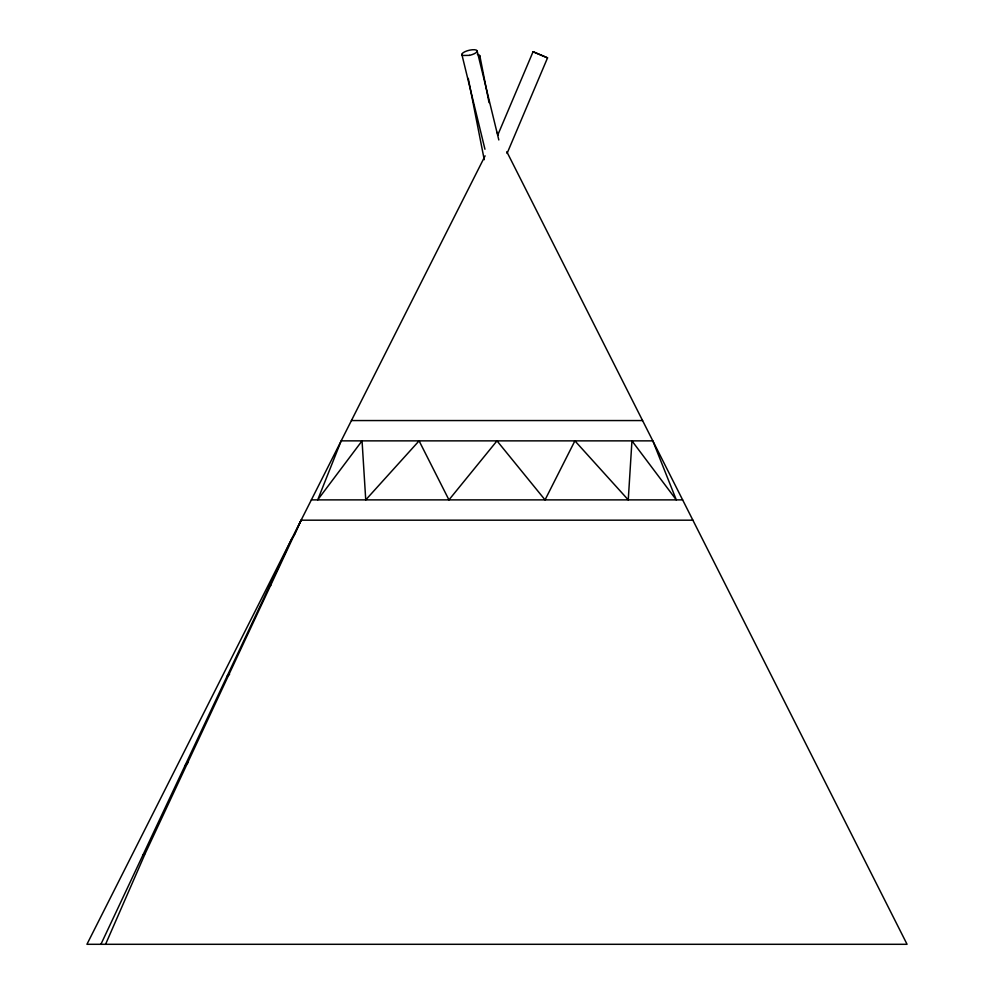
<?xml version="1.0" encoding="UTF-8"?>
<svg xmlns="http://www.w3.org/2000/svg" width="994" height="994" viewBox="0 0 994 994"><rect width="100%" height="100%" fill="white"/><g stroke="black" fill="none" stroke-linecap="round" stroke-linejoin="round"><path stroke-width="1.49" d="M498.019 134.451L533.07 51.725L547.545 57.863L507.064 153.424M105.575 944.3L145.286 853.337L301.12 520.185L692.88 520.185M294.075 535.667L301.12 520.185M100.916 944.3L291.975 538.301M485.097 155.859L86.938 944.3L907.062 944.3L506.803 151.709M184.971 765.678L188.028 762.584M269.15 586.808L270.815 585.541M227.092 676.181L229.589 674.28M142.85 855.175L145.286 853.337M351.429 420.561L642.571 420.561M311.37 499.883L682.629 499.883M547.545 57.863L533.07 51.725M497 132.301L498.404 135.072M477.182 51.129L498.814 139.955M461.85 54.397L484.96 149.249M479.866 55.95L489.036 102.618M468.261 78.389L484.24 159.686M477.393 54.446A7.865 2.721 -11.1 0 1 479.667 56.695M631.948 440.864L628.258 499.883L574.905 440.864L545.047 499.883L497 440.864L448.953 499.883L419.095 440.864L365.742 499.883L362.052 440.864L317.695 499.883L341.178 440.864L652.822 440.864L676.305 499.883L631.948 440.864M469.416 55.366L462.831 55.478A7.865 2.51 -13.7 0 1 466.994 50.88A7.865 2.51 -13.7 0 1 477.083 50.706A7.865 2.51 -13.7 0 1 469.416 55.366"/></g></svg>
